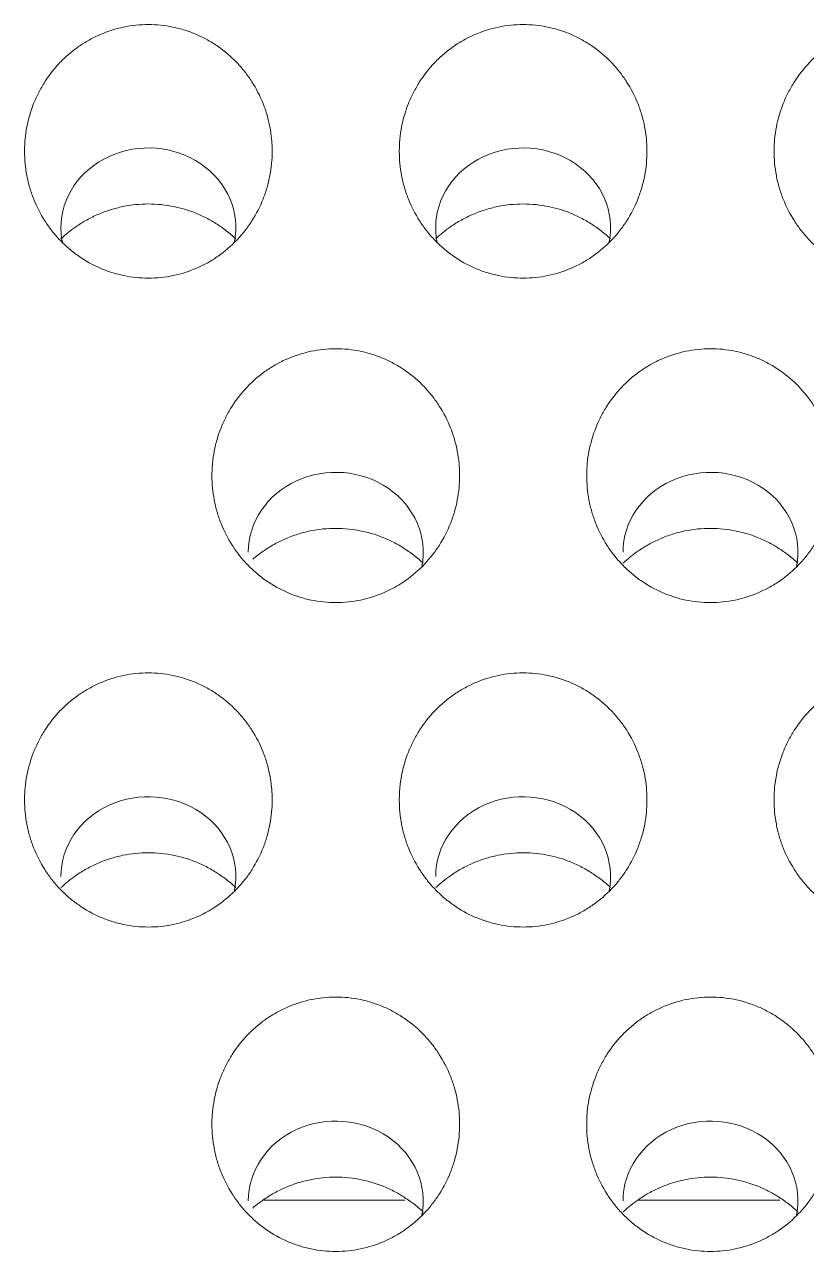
# Model space of a CAD drawing. Header units: millimetres. Extents: x 70151 to 230897, y 35202 to 113211.
# Drawn here: x 179191.67 to 179197.91, y 69182.31 to 69192.09 of the extents above; entities that cross this region are included whole.
import ezdxf

# ---------------------------------------------------------------- set-up
doc = ezdxf.new("R2010")
doc.units = ezdxf.units.MM
doc.header["$LTSCALE"] = 50
doc.layers.add('2-con', color=2, linetype='Continuous')
doc.layers.add('mark-B', color=2, linetype='Continuous', lineweight=20)

# ---------------------------------------------------------------- blocks, each defined once
blk = doc.blocks.new('무풍1WAY 대형')
at = {"layer": 'mark-B'}
for p, q in [((-541.6542, -423.2677), (-542.7789, -423.2677)), ((-538.6671, -423.2677), (-539.7918, -423.2677))]:
    blk.add_line(p, q, dxfattribs=at)
for centre, start_param, end_param in [((-542.2275, -423.2609), 2.963309, 6.283185), ((-539.2399, -423.2609), 2.963309, 6.283185), ((-540.7337, -425.8482), 2.963605, 6.283185), ((-537.7461, -425.8482), 2.963605, 6.283185), ((-542.2275, -428.4355), 2.963894, 6.283185), ((-539.2399, -428.4355), 2.963894, 6.283185), ((-540.7337, -431.0228), 2.96419, 6.283185), ((-540.7337, -431.0228), 0, 0.186041), ((-537.7461, -431.0228), 2.96419, 6.283185), ((-537.7461, -431.0228), 0, 0.186041)]:
    blk.add_ellipse(centre, major_axis=(0.6971, 0), ratio=0.913545, start_param=start_param, end_param=end_param, dxfattribs=at)
for points, knots in [([(-542.2275, -422.8577), (-542.294, -422.8577), (-542.3598, -422.8646), (-542.49, -422.8919), (-542.5526, -422.912), (-542.6425, -422.9512), (-542.6719, -422.9658), (-542.715, -422.99), (-542.7293, -422.9984), (-542.7573, -423.0161), (-542.771, -423.0252), (-542.8382, -423.0725), (-542.8876, -423.1151), (-542.9552, -423.186), (-542.9766, -423.2108), (-543.0173, -423.2629), (-543.0362, -423.2897), (-543.0887, -423.3721), (-543.1182, -423.43), (-543.1482, -423.5059), (-543.1538, -423.5213), (-543.1644, -423.5524), (-543.1694, -423.5681), (-543.183, -423.6153), (-543.1905, -423.6469), (-543.2086, -423.7426), (-543.2147, -423.8072), (-543.2147, -423.8891), (-543.2143, -423.9055), (-543.2128, -423.9382), (-543.2116, -423.9545), (-543.207, -424.0032), (-543.1979, -424.0675), (-543.179, -424.1465), (-543.1643, -424.1932), (-543.1537, -424.2242), (-543.148, -424.2397), (-543.1178, -424.316), (-543.0881, -424.374), (-543.0355, -424.4564), (-543.0167, -424.4831), (-542.9862, -424.522), (-542.9757, -424.5347), (-542.9541, -424.5596), (-542.9431, -424.5717), (-542.8865, -424.6309), (-542.837, -424.6735), (-542.7561, -424.7301), (-542.7279, -424.7478), (-542.6704, -424.7799), (-542.6116, -424.809), (-542.5348, -424.8377), (-542.4872, -424.8515), (-542.4552, -424.8599), (-542.439, -424.8637), (-542.3579, -424.8805), (-542.2926, -424.8871), (-542.194, -424.8871), (-542.1611, -424.8854), (-542.0949, -424.8785), (-542.0623, -424.8733), (-541.9659, -424.8531), (-541.9035, -424.8333), (-541.8278, -424.8004), (-541.8127, -424.7934), (-541.783, -424.7786), (-541.7685, -424.7709), (-541.7255, -424.7468), (-541.6701, -424.7119), (-541.6057, -424.6619), (-541.5692, -424.6289), (-541.5454, -424.6063), (-541.5337, -424.5946), (-541.4767, -424.5349), (-541.4367, -424.4835), (-541.3842, -424.4013), (-541.3681, -424.373), (-541.3383, -424.3147), (-541.3247, -424.2846), (-541.2887, -424.1934), (-541.2707, -424.1311), (-541.2525, -424.0353), (-541.2479, -424.0031), (-541.2433, -423.9541), (-541.2421, -423.9377), (-541.2406, -423.905), (-541.2402, -423.8887), (-541.2402, -423.8074), (-541.2463, -423.7428), (-541.2614, -423.6627), (-541.2648, -423.6468), (-541.2725, -423.6149), (-541.2767, -423.5989), (-541.2903, -423.5517), (-541.3009, -423.5209), (-541.3367, -423.4302), (-541.3662, -423.3721), (-541.4104, -423.3027), (-541.4196, -423.289), (-541.4386, -423.2622), (-541.4484, -423.2491), (-541.4786, -423.2105), (-541.5213, -423.1611), (-541.5687, -423.116), (-541.6185, -423.0731), (-541.6448, -423.0527), (-541.7256, -422.9961), (-541.7827, -422.9641), (-541.8581, -422.9313), (-541.8734, -422.9251), (-541.9044, -422.9135), (-541.9201, -422.908), (-541.9674, -422.893), (-541.9992, -422.8846), (-542.0956, -422.8646), (-542.1609, -422.8577), (-542.2275, -422.8577)], [0, 0, 0, 0, 0.03125, 0.03125, 0.0625, 0.0625, 0.078125, 0.078125, 0.085937, 0.085937, 0.09375, 0.09375, 0.125, 0.125, 0.140625, 0.140625, 0.15625, 0.15625, 0.1875, 0.1875, 0.195312, 0.195312, 0.203125, 0.203125, 0.21875, 0.21875, 0.25, 0.25, 0.257812, 0.257812, 0.265625, 0.265625, 0.28125, 0.296875, 0.304687, 0.304687, 0.3125, 0.3125, 0.34375, 0.34375, 0.359375, 0.359375, 0.367187, 0.367187, 0.375, 0.375, 0.40625, 0.40625, 0.421875, 0.421875, 0.4375, 0.453125, 0.460937, 0.460937, 0.46875, 0.46875, 0.5, 0.5, 0.515625, 0.515625, 0.53125, 0.53125, 0.5625, 0.5625, 0.570312, 0.570312, 0.578125, 0.578125, 0.59375, 0.609375, 0.617187, 0.617187, 0.625, 0.625, 0.65625, 0.65625, 0.671875, 0.671875, 0.6875, 0.6875, 0.71875, 0.71875, 0.734375, 0.734375, 0.742187, 0.742187, 0.75, 0.75, 0.78125, 0.78125, 0.789062, 0.789062, 0.796875, 0.796875, 0.8125, 0.8125, 0.84375, 0.84375, 0.851562, 0.851562, 0.859375, 0.859375, 0.875, 0.890625, 0.890625, 0.90625, 0.90625, 0.9375, 0.9375, 0.945313, 0.945313, 0.953125, 0.953125, 0.96875, 0.96875, 1, 1, 1, 1]), ([(-539.2399, -422.8577), (-539.3065, -422.8577), (-539.3723, -422.8646), (-539.5025, -422.8919), (-539.565, -422.912), (-539.655, -422.9512), (-539.6844, -422.9658), (-539.7275, -422.99), (-539.7417, -422.9984), (-539.7697, -423.0161), (-539.7835, -423.0252), (-539.8507, -423.0725), (-539.9, -423.1151), (-539.9676, -423.186), (-539.9891, -423.2108), (-540.0298, -423.2629), (-540.0487, -423.2897), (-540.1011, -423.3721), (-540.1306, -423.43), (-540.1606, -423.5059), (-540.1663, -423.5213), (-540.1769, -423.5524), (-540.1818, -423.5681), (-540.1954, -423.6153), (-540.203, -423.6469), (-540.2211, -423.7426), (-540.2272, -423.8072), (-540.2272, -423.8891), (-540.2268, -423.9055), (-540.2252, -423.9382), (-540.2241, -423.9545), (-540.2195, -424.0032), (-540.2103, -424.0675), (-540.1915, -424.1465), (-540.1767, -424.1932), (-540.1661, -424.2242), (-540.1604, -424.2397), (-540.1302, -424.316), (-540.1006, -424.374), (-540.048, -424.4564), (-540.0291, -424.4831), (-539.9986, -424.522), (-539.9881, -424.5347), (-539.9666, -424.5596), (-539.9555, -424.5717), (-539.899, -424.6309), (-539.8495, -424.6735), (-539.7685, -424.7301), (-539.7403, -424.7478), (-539.6828, -424.7799), (-539.624, -424.809), (-539.5473, -424.8377), (-539.4997, -424.8515), (-539.4676, -424.8599), (-539.4514, -424.8637), (-539.3704, -424.8805), (-539.3051, -424.8871), (-539.2065, -424.8871), (-539.1735, -424.8854), (-539.1073, -424.8785), (-539.0747, -424.8733), (-538.9783, -424.8531), (-538.9159, -424.8333), (-538.8402, -424.8004), (-538.8252, -424.7934), (-538.7955, -424.7786), (-538.7809, -424.7709), (-538.7379, -424.7468), (-538.6826, -424.7119), (-538.6182, -424.6619), (-538.5817, -424.6289), (-538.5578, -424.6063), (-538.5461, -424.5946), (-538.4892, -424.5349), (-538.4491, -424.4835), (-538.3967, -424.4013), (-538.3805, -424.373), (-538.3508, -424.3147), (-538.3372, -424.2846), (-538.3011, -424.1934), (-538.2831, -424.1311), (-538.2649, -424.0353), (-538.2603, -424.0031), (-538.2557, -423.9541), (-538.2546, -423.9377), (-538.253, -423.905), (-538.2527, -423.8887), (-538.2527, -423.8074), (-538.2587, -423.7428), (-538.2739, -423.6627), (-538.2773, -423.6468), (-538.2849, -423.6149), (-538.2891, -423.5989), (-538.3028, -423.5517), (-538.3133, -423.5209), (-538.3492, -423.4302), (-538.3787, -423.3721), (-538.4229, -423.3027), (-538.4321, -423.289), (-538.4511, -423.2622), (-538.4608, -423.2491), (-538.4911, -423.2105), (-538.5338, -423.1611), (-538.5811, -423.116), (-538.631, -423.0731), (-538.6572, -423.0527), (-538.7381, -422.9961), (-538.7952, -422.9641), (-538.8705, -422.9313), (-538.8858, -422.9251), (-538.9168, -422.9135), (-538.9325, -422.908), (-538.9799, -422.893), (-539.0117, -422.8846), (-539.108, -422.8646), (-539.1734, -422.8577), (-539.2399, -422.8577)], [0, 0, 0, 0, 0.03125, 0.03125, 0.0625, 0.0625, 0.078125, 0.078125, 0.085937, 0.085937, 0.09375, 0.09375, 0.125, 0.125, 0.140625, 0.140625, 0.15625, 0.15625, 0.1875, 0.1875, 0.195312, 0.195312, 0.203125, 0.203125, 0.21875, 0.21875, 0.25, 0.25, 0.257812, 0.257812, 0.265625, 0.265625, 0.28125, 0.296875, 0.304687, 0.304687, 0.3125, 0.3125, 0.34375, 0.34375, 0.359375, 0.359375, 0.367187, 0.367187, 0.375, 0.375, 0.40625, 0.40625, 0.421875, 0.421875, 0.4375, 0.453125, 0.460937, 0.460937, 0.46875, 0.46875, 0.5, 0.5, 0.515625, 0.515625, 0.53125, 0.53125, 0.5625, 0.5625, 0.570312, 0.570312, 0.578125, 0.578125, 0.59375, 0.609375, 0.617187, 0.617187, 0.625, 0.625, 0.65625, 0.65625, 0.671875, 0.671875, 0.6875, 0.6875, 0.71875, 0.71875, 0.734375, 0.734375, 0.742187, 0.742187, 0.75, 0.75, 0.78125, 0.78125, 0.789062, 0.789062, 0.796875, 0.796875, 0.8125, 0.8125, 0.84375, 0.84375, 0.851562, 0.851562, 0.859375, 0.859375, 0.875, 0.890625, 0.890625, 0.90625, 0.90625, 0.9375, 0.9375, 0.945313, 0.945313, 0.953125, 0.953125, 0.96875, 0.96875, 1, 1, 1, 1]), ([(-541.5304, -423.1726), (-541.5669, -423.207), (-541.6059, -423.2387), (-541.6755, -423.2873), (-541.705, -423.3058), (-541.765, -423.3393), (-541.8264, -423.3696), (-541.9066, -423.3996), (-541.9563, -423.414), (-541.9897, -423.4227), (-542.0067, -423.4267), (-542.0913, -423.4442), (-542.1594, -423.4511), (-542.2624, -423.4511), (-542.2968, -423.4493), (-542.3659, -423.4421), (-542.3999, -423.4368), (-542.5006, -423.4157), (-542.5658, -423.395), (-542.6448, -423.3607), (-542.6605, -423.3534), (-542.6915, -423.338), (-542.7067, -423.3299), (-542.7516, -423.3048), (-542.8094, -423.2684), (-542.8758, -423.2169), (-542.9131, -423.1834), (-542.9247, -423.1724)], [0, 0, 0, 0, 0.098488, 0.098488, 0.165441, 0.165441, 0.232393, 0.299346, 0.332822, 0.332822, 0.366298, 0.366298, 0.500203, 0.500203, 0.567155, 0.567155, 0.634108, 0.634108, 0.768013, 0.768013, 0.801489, 0.801489, 0.834965, 0.834965, 0.901917, 0.96887, 1, 1, 1, 1]), ([(-538.5782, -423.2044), (-538.6043, -423.2268), (-538.6315, -423.2478), (-538.688, -423.2873), (-538.7174, -423.3058), (-538.7775, -423.3393), (-538.8389, -423.3696), (-538.919, -423.3996), (-538.9687, -423.414), (-539.0022, -423.4227), (-539.0191, -423.4267), (-539.1037, -423.4442), (-539.1719, -423.4511), (-539.2748, -423.4511), (-539.3093, -423.4493), (-539.3784, -423.4421), (-539.4124, -423.4368), (-539.513, -423.4157), (-539.5782, -423.395), (-539.6573, -423.3607), (-539.673, -423.3534), (-539.704, -423.338), (-539.7192, -423.3299), (-539.7641, -423.3048), (-539.8219, -423.2684), (-539.8882, -423.2169), (-539.9255, -423.1834), (-539.9371, -423.1724)], [0, 0, 0, 0, 0.069517, 0.069517, 0.138621, 0.138621, 0.207724, 0.276828, 0.31138, 0.31138, 0.345932, 0.345932, 0.48414, 0.48414, 0.553243, 0.553243, 0.622347, 0.622347, 0.760555, 0.760555, 0.795107, 0.795107, 0.829659, 0.829659, 0.898762, 0.967866, 1, 1, 1, 1]), ([(-543.7212, -425.4454), (-543.7878, -425.4454), (-543.8536, -425.4523), (-543.9837, -425.4795), (-544.0462, -425.4996), (-544.1362, -425.5387), (-544.1656, -425.5533), (-544.2086, -425.5775), (-544.2229, -425.5859), (-544.2509, -425.6035), (-544.2646, -425.6127), (-544.3319, -425.6598), (-544.3812, -425.7024), (-544.4488, -425.7732), (-544.4703, -425.798), (-544.511, -425.85), (-544.5299, -425.8768), (-544.5824, -425.9592), (-544.6119, -426.017), (-544.6419, -426.0928), (-544.6475, -426.1082), (-544.6581, -426.1392), (-544.6631, -426.1549), (-544.6767, -426.2021), (-544.6842, -426.2337), (-544.7024, -426.3293), (-544.7085, -426.3938), (-544.7085, -426.4757), (-544.7081, -426.4921), (-544.7065, -426.5248), (-544.7054, -426.5411), (-544.7008, -426.5897), (-544.6916, -426.654), (-544.6727, -426.7329), (-544.658, -426.7796), (-544.6474, -426.8106), (-544.6417, -426.826), (-544.6115, -426.9022), (-544.5818, -426.9602), (-544.5292, -427.0425), (-544.5103, -427.0692), (-544.4798, -427.108), (-544.4693, -427.1208), (-544.4478, -427.1456), (-544.4367, -427.1577), (-544.3802, -427.2168), (-544.3306, -427.2593), (-544.2497, -427.3159), (-544.2215, -427.3335), (-544.164, -427.3656), (-544.1052, -427.3946), (-544.0285, -427.4233), (-543.9809, -427.4371), (-543.9489, -427.4454), (-543.9327, -427.4492), (-543.8517, -427.466), (-543.7864, -427.4726), (-543.6878, -427.4726), (-543.6549, -427.4709), (-543.5887, -427.464), (-543.5561, -427.4589), (-543.4597, -427.4387), (-543.3973, -427.4189), (-543.3217, -427.3861), (-543.3066, -427.3791), (-543.277, -427.3644), (-543.2624, -427.3567), (-543.2194, -427.3326), (-543.164, -427.2978), (-543.0996, -427.2477), (-543.0631, -427.2148), (-543.0393, -427.1922), (-543.0276, -427.1805), (-542.9707, -427.1209), (-542.9306, -427.0696), (-542.8781, -426.9875), (-542.8619, -426.9592), (-542.8322, -426.901), (-542.8186, -426.8709), (-542.7825, -426.7797), (-542.7645, -426.7175), (-542.7463, -426.6218), (-542.7417, -426.5896), (-542.7371, -426.5406), (-542.7359, -426.5242), (-542.7344, -426.4916), (-542.734, -426.4753), (-542.734, -426.394), (-542.7401, -426.3295), (-542.7552, -426.2495), (-542.7587, -426.2335), (-542.7663, -426.2017), (-542.7705, -426.1857), (-542.7842, -426.1386), (-542.7947, -426.1077), (-542.8306, -426.0171), (-542.8601, -425.9591), (-542.9043, -425.8898), (-542.9135, -425.8761), (-542.9325, -425.8493), (-542.9423, -425.8362), (-542.9725, -425.7976), (-543.0152, -425.7483), (-543.0626, -425.7033), (-543.1125, -425.6605), (-543.1387, -425.6401), (-543.2195, -425.5835), (-543.2766, -425.5516), (-543.352, -425.5189), (-543.3673, -425.5127), (-543.3982, -425.5011), (-543.414, -425.4956), (-543.4613, -425.4806), (-543.4931, -425.4723), (-543.5894, -425.4522), (-543.6547, -425.4454), (-543.7212, -425.4454)], [0, 0, 0, 0, 0.03125, 0.03125, 0.0625, 0.0625, 0.078125, 0.078125, 0.085937, 0.085937, 0.09375, 0.09375, 0.125, 0.125, 0.140625, 0.140625, 0.15625, 0.15625, 0.1875, 0.1875, 0.195312, 0.195312, 0.203125, 0.203125, 0.21875, 0.21875, 0.25, 0.25, 0.257812, 0.257812, 0.265625, 0.265625, 0.28125, 0.296875, 0.304687, 0.304687, 0.3125, 0.3125, 0.34375, 0.34375, 0.359375, 0.359375, 0.367187, 0.367187, 0.375, 0.375, 0.40625, 0.40625, 0.421875, 0.421875, 0.4375, 0.453125, 0.460937, 0.460937, 0.46875, 0.46875, 0.5, 0.5, 0.515625, 0.515625, 0.53125, 0.53125, 0.5625, 0.5625, 0.570312, 0.570312, 0.578125, 0.578125, 0.59375, 0.609375, 0.617187, 0.617187, 0.625, 0.625, 0.65625, 0.65625, 0.671875, 0.671875, 0.6875, 0.6875, 0.71875, 0.71875, 0.734375, 0.734375, 0.742187, 0.742187, 0.75, 0.75, 0.78125, 0.78125, 0.789062, 0.789062, 0.796875, 0.796875, 0.8125, 0.8125, 0.84375, 0.84375, 0.851562, 0.851562, 0.859375, 0.859375, 0.875, 0.890625, 0.890625, 0.90625, 0.90625, 0.9375, 0.9375, 0.945312, 0.945312, 0.953125, 0.953125, 0.96875, 0.96875, 1, 1, 1, 1]), ([(-540.7337, -425.4454), (-540.8002, -425.4454), (-540.866, -425.4523), (-540.9962, -425.4795), (-541.0587, -425.4996), (-541.1486, -425.5387), (-541.178, -425.5533), (-541.2211, -425.5775), (-541.2353, -425.5859), (-541.2634, -425.6035), (-541.2771, -425.6127), (-541.3443, -425.6598), (-541.3937, -425.7024), (-541.4613, -425.7732), (-541.4827, -425.798), (-541.5234, -425.85), (-541.5423, -425.8768), (-541.5948, -425.9592), (-541.6243, -426.017), (-541.6543, -426.0928), (-541.66, -426.1082), (-541.6706, -426.1392), (-541.6755, -426.1549), (-541.6892, -426.2021), (-541.6967, -426.2337), (-541.7148, -426.3293), (-541.7209, -426.3938), (-541.7209, -426.4757), (-541.7205, -426.4921), (-541.719, -426.5248), (-541.7178, -426.5411), (-541.7132, -426.5897), (-541.7041, -426.654), (-541.6852, -426.7329), (-541.6704, -426.7796), (-541.6598, -426.8106), (-541.6541, -426.826), (-541.6239, -426.9022), (-541.5943, -426.9602), (-541.5417, -427.0425), (-541.5228, -427.0692), (-541.4923, -427.108), (-541.4817, -427.1208), (-541.4602, -427.1456), (-541.4492, -427.1577), (-541.3926, -427.2168), (-541.3431, -427.2593), (-541.2622, -427.3159), (-541.234, -427.3335), (-541.1765, -427.3656), (-541.1177, -427.3946), (-541.0409, -427.4233), (-540.9934, -427.4371), (-540.9613, -427.4454), (-540.9451, -427.4492), (-540.8641, -427.466), (-540.7988, -427.4726), (-540.7003, -427.4726), (-540.6673, -427.4709), (-540.6012, -427.464), (-540.5686, -427.4589), (-540.4722, -427.4387), (-540.4098, -427.4189), (-540.3341, -427.3861), (-540.3191, -427.3791), (-540.2894, -427.3644), (-540.2748, -427.3567), (-540.2318, -427.3326), (-540.1765, -427.2978), (-540.1121, -427.2477), (-540.0756, -427.2148), (-540.0518, -427.1922), (-540.04, -427.1805), (-539.9831, -427.1209), (-539.943, -427.0696), (-539.8906, -426.9875), (-539.8744, -426.9592), (-539.8446, -426.901), (-539.831, -426.8709), (-539.795, -426.7797), (-539.777, -426.7175), (-539.7587, -426.6218), (-539.7541, -426.5896), (-539.7495, -426.5406), (-539.7484, -426.5242), (-539.7468, -426.4916), (-539.7465, -426.4753), (-539.7465, -426.394), (-539.7525, -426.3295), (-539.7677, -426.2495), (-539.7711, -426.2335), (-539.7787, -426.2017), (-539.7829, -426.1857), (-539.7966, -426.1386), (-539.8072, -426.1077), (-539.843, -426.0171), (-539.8725, -425.9591), (-539.9168, -425.8898), (-539.926, -425.8761), (-539.945, -425.8493), (-539.9547, -425.8362), (-539.985, -425.7976), (-540.0277, -425.7483), (-540.0751, -425.7033), (-540.1249, -425.6605), (-540.1512, -425.6401), (-540.232, -425.5835), (-540.2891, -425.5516), (-540.3644, -425.5189), (-540.3797, -425.5127), (-540.4107, -425.5011), (-540.4264, -425.4956), (-540.4737, -425.4806), (-540.5055, -425.4723), (-540.6018, -425.4522), (-540.6672, -425.4454), (-540.7337, -425.4454)], [0, 0, 0, 0, 0.03125, 0.03125, 0.0625, 0.0625, 0.078125, 0.078125, 0.085938, 0.085938, 0.09375, 0.09375, 0.125, 0.125, 0.140625, 0.140625, 0.15625, 0.15625, 0.1875, 0.1875, 0.195313, 0.195313, 0.203125, 0.203125, 0.21875, 0.21875, 0.25, 0.25, 0.257813, 0.257813, 0.265625, 0.265625, 0.28125, 0.296875, 0.304688, 0.304688, 0.3125, 0.3125, 0.34375, 0.34375, 0.359375, 0.359375, 0.367188, 0.367188, 0.375, 0.375, 0.40625, 0.40625, 0.421875, 0.421875, 0.4375, 0.453125, 0.460938, 0.460938, 0.46875, 0.46875, 0.5, 0.5, 0.515625, 0.515625, 0.53125, 0.53125, 0.5625, 0.5625, 0.570313, 0.570313, 0.578125, 0.578125, 0.59375, 0.609375, 0.617188, 0.617188, 0.625, 0.625, 0.65625, 0.65625, 0.671875, 0.671875, 0.6875, 0.6875, 0.71875, 0.71875, 0.734375, 0.734375, 0.742188, 0.742188, 0.75, 0.75, 0.78125, 0.78125, 0.789063, 0.789063, 0.796875, 0.796875, 0.8125, 0.8125, 0.84375, 0.84375, 0.851563, 0.851563, 0.859375, 0.859375, 0.875, 0.890625, 0.890625, 0.90625, 0.90625, 0.9375, 0.9375, 0.945313, 0.945313, 0.953125, 0.953125, 0.96875, 0.96875, 1, 1, 1, 1]), ([(-537.7461, -425.4454), (-537.8127, -425.4454), (-537.8785, -425.4523), (-538.0086, -425.4795), (-538.0711, -425.4996), (-538.1611, -425.5387), (-538.1905, -425.5533), (-538.2336, -425.5775), (-538.2478, -425.5859), (-538.2758, -425.6035), (-538.2895, -425.6127), (-538.3568, -425.6598), (-538.4061, -425.7024), (-538.4737, -425.7732), (-538.4952, -425.798), (-538.5359, -425.85), (-538.5548, -425.8768), (-538.6073, -425.9592), (-538.6368, -426.017), (-538.6668, -426.0928), (-538.6724, -426.1082), (-538.683, -426.1392), (-538.688, -426.1549), (-538.7016, -426.2021), (-538.7091, -426.2337), (-538.7273, -426.3293), (-538.7334, -426.3938), (-538.7334, -426.4757), (-538.733, -426.4921), (-538.7314, -426.5248), (-538.7303, -426.5411), (-538.7257, -426.5897), (-538.7165, -426.654), (-538.6976, -426.7329), (-538.6829, -426.7796), (-538.6723, -426.8106), (-538.6666, -426.826), (-538.6364, -426.9022), (-538.6067, -426.9602), (-538.5541, -427.0425), (-538.5352, -427.0692), (-538.5047, -427.108), (-538.4942, -427.1208), (-538.4727, -427.1456), (-538.4616, -427.1577), (-538.4051, -427.2168), (-538.3555, -427.2593), (-538.2746, -427.3159), (-538.2464, -427.3335), (-538.1889, -427.3656), (-538.1301, -427.3946), (-538.0534, -427.4233), (-538.0058, -427.4371), (-537.9738, -427.4454), (-537.9576, -427.4492), (-537.8766, -427.466), (-537.8113, -427.4726), (-537.7127, -427.4726), (-537.6798, -427.4709), (-537.6136, -427.464), (-537.581, -427.4589), (-537.4846, -427.4387), (-537.4222, -427.4189), (-537.3466, -427.3861), (-537.3315, -427.3791), (-537.3019, -427.3644), (-537.2873, -427.3567), (-537.2443, -427.3326), (-537.1889, -427.2978), (-537.1245, -427.2477), (-537.088, -427.2148), (-537.0642, -427.1922), (-537.0525, -427.1805), (-536.9956, -427.1209), (-536.9555, -427.0696), (-536.903, -426.9875), (-536.8868, -426.9592), (-536.8571, -426.901), (-536.8435, -426.8709), (-536.8074, -426.7797), (-536.7894, -426.7175), (-536.7712, -426.6218), (-536.7666, -426.5896), (-536.762, -426.5406), (-536.7608, -426.5242), (-536.7593, -426.4916), (-536.7589, -426.4753), (-536.7589, -426.394), (-536.765, -426.3295), (-536.7802, -426.2495), (-536.7836, -426.2335), (-536.7912, -426.2017), (-536.7954, -426.1857), (-536.8091, -426.1386), (-536.8196, -426.1077), (-536.8555, -426.0171), (-536.885, -425.9591), (-536.9292, -425.8898), (-536.9384, -425.8761), (-536.9574, -425.8493), (-536.9672, -425.8362), (-536.9974, -425.7976), (-537.0401, -425.7483), (-537.0875, -425.7033), (-537.1374, -425.6605), (-537.1636, -425.6401), (-537.2444, -425.5835), (-537.3015, -425.5516), (-537.3769, -425.5189), (-537.3922, -425.5127), (-537.4232, -425.5011), (-537.4389, -425.4956), (-537.4862, -425.4806), (-537.518, -425.4723), (-537.6143, -425.4522), (-537.6796, -425.4454), (-537.7461, -425.4454)], [0, 0, 0, 0, 0.03125, 0.03125, 0.0625, 0.0625, 0.078125, 0.078125, 0.085938, 0.085938, 0.09375, 0.09375, 0.125, 0.125, 0.140625, 0.140625, 0.15625, 0.15625, 0.1875, 0.1875, 0.195313, 0.195313, 0.203125, 0.203125, 0.21875, 0.21875, 0.25, 0.25, 0.257813, 0.257813, 0.265625, 0.265625, 0.28125, 0.296875, 0.304688, 0.304688, 0.3125, 0.3125, 0.34375, 0.34375, 0.359375, 0.359375, 0.367188, 0.367188, 0.375, 0.375, 0.40625, 0.40625, 0.421875, 0.421875, 0.4375, 0.453125, 0.460938, 0.460938, 0.46875, 0.46875, 0.5, 0.5, 0.515625, 0.515625, 0.53125, 0.53125, 0.5625, 0.5625, 0.570313, 0.570313, 0.578125, 0.578125, 0.59375, 0.609375, 0.617188, 0.617188, 0.625, 0.625, 0.65625, 0.65625, 0.671875, 0.671875, 0.6875, 0.6875, 0.71875, 0.71875, 0.734375, 0.734375, 0.742188, 0.742188, 0.75, 0.75, 0.78125, 0.78125, 0.789063, 0.789063, 0.796875, 0.796875, 0.8125, 0.8125, 0.84375, 0.84375, 0.851563, 0.851563, 0.859375, 0.859375, 0.875, 0.890625, 0.890625, 0.90625, 0.90625, 0.9375, 0.9375, 0.945313, 0.945313, 0.953125, 0.953125, 0.96875, 0.96875, 1, 1, 1, 1]), ([(-540.0367, -425.7599), (-540.0733, -425.7944), (-540.1123, -425.8261), (-540.182, -425.8748), (-540.2115, -425.8932), (-540.2715, -425.9266), (-540.3329, -425.9569), (-540.413, -425.9868), (-540.4626, -426.0012), (-540.4961, -426.0099), (-540.513, -426.0139), (-540.5976, -426.0313), (-540.6657, -426.0382), (-540.7686, -426.0382), (-540.803, -426.0364), (-540.872, -426.0292), (-540.9061, -426.0239), (-541.0066, -426.0029), (-541.0718, -425.9822), (-541.1508, -425.948), (-541.1665, -425.9407), (-541.1975, -425.9253), (-541.2127, -425.9173), (-541.2576, -425.8922), (-541.3154, -425.8559), (-541.3818, -425.8043), (-541.4192, -425.7707), (-541.4309, -425.7597)], [0, 0, 0, 0, 0.098703, 0.098703, 0.165619, 0.165619, 0.232535, 0.299452, 0.33291, 0.33291, 0.366368, 0.366368, 0.500201, 0.500201, 0.567118, 0.567118, 0.634034, 0.634034, 0.767867, 0.767867, 0.801325, 0.801325, 0.834783, 0.834783, 0.9017, 0.968616, 1, 1, 1, 1]), ([(-537.0491, -425.7599), (-537.0857, -425.7944), (-537.1247, -425.8261), (-537.1945, -425.8748), (-537.2239, -425.8932), (-537.2839, -425.9266), (-537.3453, -425.9569), (-537.4254, -425.9868), (-537.4751, -426.0012), (-537.5085, -426.0099), (-537.5255, -426.0139), (-537.61, -426.0313), (-537.6781, -426.0382), (-537.781, -426.0382), (-537.8155, -426.0364), (-537.8845, -426.0292), (-537.9185, -426.0239), (-538.0191, -426.0029), (-538.0842, -425.9822), (-538.1633, -425.948), (-538.179, -425.9407), (-538.2099, -425.9253), (-538.2252, -425.9173), (-538.27, -425.8922), (-538.3278, -425.8559), (-538.3943, -425.8043), (-538.4316, -425.7707), (-538.4433, -425.7597)], [0, 0, 0, 0, 0.098703, 0.098703, 0.165619, 0.165619, 0.232535, 0.299452, 0.33291, 0.33291, 0.366368, 0.366368, 0.500201, 0.500201, 0.567117, 0.567117, 0.634034, 0.634034, 0.767867, 0.767867, 0.801325, 0.801325, 0.834783, 0.834783, 0.9017, 0.968616, 1, 1, 1, 1]), ([(-542.2275, -428.0332), (-542.294, -428.0332), (-542.3597, -428.04), (-542.4898, -428.0673), (-542.5523, -428.0873), (-542.6423, -428.1264), (-542.6716, -428.1409), (-542.7147, -428.165), (-542.729, -428.1735), (-542.757, -428.1911), (-542.7707, -428.2002), (-542.8379, -428.2473), (-542.8873, -428.2898), (-542.9549, -428.3606), (-542.9764, -428.3853), (-543.0171, -428.4372), (-543.036, -428.464), (-543.0885, -428.5463), (-543.118, -428.604), (-543.148, -428.6798), (-543.1537, -428.6952), (-543.1643, -428.7262), (-543.1692, -428.7419), (-543.1829, -428.789), (-543.1904, -428.8206), (-543.2085, -428.9161), (-543.2147, -428.9806), (-543.2147, -429.0624), (-543.2143, -429.0788), (-543.2127, -429.1115), (-543.2116, -429.1277), (-543.207, -429.1763), (-543.1978, -429.2405), (-543.1789, -429.3194), (-543.1641, -429.3661), (-543.1535, -429.397), (-543.1478, -429.4125), (-543.1176, -429.4886), (-543.0879, -429.5465), (-543.0353, -429.6287), (-543.0164, -429.6554), (-542.9859, -429.6942), (-542.9754, -429.7069), (-542.9538, -429.7317), (-542.9428, -429.7438), (-542.8862, -429.8028), (-542.8367, -429.8453), (-542.7558, -429.9017), (-542.7276, -429.9194), (-542.6701, -429.9514), (-542.6113, -429.9804), (-542.5346, -430.009), (-542.4871, -430.0228), (-542.455, -430.0311), (-542.4388, -430.0349), (-542.3578, -430.0517), (-542.2926, -430.0583), (-542.1941, -430.0582), (-542.1611, -430.0565), (-542.095, -430.0497), (-542.0624, -430.0446), (-541.9661, -430.0244), (-541.9037, -430.0046), (-541.828, -429.9718), (-541.813, -429.9649), (-541.7833, -429.9502), (-541.7688, -429.9425), (-541.7258, -429.9184), (-541.6704, -429.8837), (-541.606, -429.8337), (-541.5695, -429.8008), (-541.5457, -429.7783), (-541.534, -429.7666), (-541.477, -429.707), (-541.4369, -429.6558), (-541.3844, -429.5737), (-541.3682, -429.5455), (-541.3385, -429.4874), (-541.3249, -429.4573), (-541.2888, -429.3662), (-541.2708, -429.304), (-541.2526, -429.2084), (-541.248, -429.1762), (-541.2433, -429.1273), (-541.2422, -429.1109), (-541.2406, -429.0783), (-541.2403, -429.062), (-541.2403, -428.9808), (-541.2463, -428.9163), (-541.2615, -428.8364), (-541.2649, -428.8204), (-541.2726, -428.7885), (-541.2768, -428.7726), (-541.2905, -428.7255), (-541.301, -428.6947), (-541.3369, -428.6042), (-541.3664, -428.5462), (-541.4107, -428.477), (-541.4199, -428.4633), (-541.4389, -428.4365), (-541.4486, -428.4234), (-541.4789, -428.3849), (-541.5216, -428.3357), (-541.569, -428.2907), (-541.6188, -428.2479), (-541.6451, -428.2276), (-541.7259, -428.1711), (-541.783, -428.1392), (-541.8583, -428.1065), (-541.8736, -428.1004), (-541.9046, -428.0888), (-541.9203, -428.0833), (-541.9676, -428.0683), (-541.9994, -428.06), (-542.0957, -428.04), (-542.161, -428.0332), (-542.2275, -428.0332)], [0, 0, 0, 0, 0.03125, 0.03125, 0.0625, 0.0625, 0.078125, 0.078125, 0.085938, 0.085938, 0.09375, 0.09375, 0.125, 0.125, 0.140625, 0.140625, 0.15625, 0.15625, 0.1875, 0.1875, 0.195313, 0.195313, 0.203125, 0.203125, 0.21875, 0.21875, 0.25, 0.25, 0.257813, 0.257813, 0.265625, 0.265625, 0.28125, 0.296875, 0.304688, 0.304688, 0.3125, 0.3125, 0.34375, 0.34375, 0.359375, 0.359375, 0.367188, 0.367188, 0.375, 0.375, 0.40625, 0.40625, 0.421875, 0.421875, 0.4375, 0.453125, 0.460938, 0.460938, 0.46875, 0.46875, 0.5, 0.5, 0.515625, 0.515625, 0.53125, 0.53125, 0.5625, 0.5625, 0.570313, 0.570313, 0.578125, 0.578125, 0.59375, 0.609375, 0.617188, 0.617188, 0.625, 0.625, 0.65625, 0.65625, 0.671875, 0.671875, 0.6875, 0.6875, 0.71875, 0.71875, 0.734375, 0.734375, 0.742188, 0.742188, 0.75, 0.75, 0.78125, 0.78125, 0.789063, 0.789063, 0.796875, 0.796875, 0.8125, 0.8125, 0.84375, 0.84375, 0.851563, 0.851563, 0.859375, 0.859375, 0.875, 0.890625, 0.890625, 0.90625, 0.90625, 0.9375, 0.9375, 0.945313, 0.945313, 0.953125, 0.953125, 0.96875, 0.96875, 1, 1, 1, 1]), ([(-539.2399, -428.0332), (-539.3064, -428.0332), (-539.3722, -428.04), (-539.5023, -428.0673), (-539.5648, -428.0873), (-539.6547, -428.1264), (-539.6841, -428.1409), (-539.7272, -428.165), (-539.7414, -428.1735), (-539.7694, -428.1911), (-539.7832, -428.2002), (-539.8504, -428.2473), (-539.8998, -428.2898), (-539.9674, -428.3606), (-539.9888, -428.3853), (-540.0295, -428.4372), (-540.0484, -428.464), (-540.1009, -428.5463), (-540.1304, -428.604), (-540.1605, -428.6798), (-540.1661, -428.6952), (-540.1767, -428.7262), (-540.1817, -428.7419), (-540.1953, -428.789), (-540.2029, -428.8206), (-540.221, -428.9161), (-540.2271, -428.9806), (-540.2271, -429.0624), (-540.2267, -429.0788), (-540.2252, -429.1115), (-540.224, -429.1277), (-540.2194, -429.1763), (-540.2102, -429.2405), (-540.1914, -429.3194), (-540.1766, -429.3661), (-540.166, -429.397), (-540.1603, -429.4125), (-540.1301, -429.4886), (-540.1004, -429.5465), (-540.0478, -429.6287), (-540.0289, -429.6554), (-539.9984, -429.6942), (-539.9878, -429.7069), (-539.9663, -429.7317), (-539.9553, -429.7438), (-539.8987, -429.8028), (-539.8492, -429.8453), (-539.7682, -429.9017), (-539.74, -429.9194), (-539.6826, -429.9514), (-539.6238, -429.9804), (-539.547, -430.009), (-539.4995, -430.0228), (-539.4675, -430.0311), (-539.4513, -430.0349), (-539.3703, -430.0517), (-539.3051, -430.0583), (-539.2065, -430.0582), (-539.1736, -430.0565), (-539.1074, -430.0497), (-539.0749, -430.0446), (-538.9785, -430.0244), (-538.9161, -430.0046), (-538.8405, -429.9718), (-538.8254, -429.9649), (-538.7958, -429.9502), (-538.7812, -429.9425), (-538.7382, -429.9184), (-538.6829, -429.8837), (-538.6185, -429.8337), (-538.582, -429.8008), (-538.5581, -429.7783), (-538.5464, -429.7666), (-538.4895, -429.707), (-538.4494, -429.6558), (-538.3969, -429.5737), (-538.3807, -429.5455), (-538.3509, -429.4874), (-538.3373, -429.4573), (-538.3012, -429.3662), (-538.2832, -429.304), (-538.265, -429.2084), (-538.2604, -429.1762), (-538.2558, -429.1273), (-538.2546, -429.1109), (-538.2531, -429.0783), (-538.2527, -429.062), (-538.2527, -428.9808), (-538.2588, -428.9163), (-538.274, -428.8364), (-538.2774, -428.8204), (-538.285, -428.7885), (-538.2892, -428.7726), (-538.3029, -428.7255), (-538.3135, -428.6947), (-538.3493, -428.6042), (-538.3789, -428.5462), (-538.4231, -428.477), (-538.4323, -428.4633), (-538.4513, -428.4365), (-538.4611, -428.4234), (-538.4913, -428.3849), (-538.534, -428.3357), (-538.5814, -428.2907), (-538.6313, -428.2479), (-538.6575, -428.2276), (-538.7384, -428.1711), (-538.7954, -428.1392), (-538.8708, -428.1065), (-538.8861, -428.1004), (-538.917, -428.0888), (-538.9328, -428.0833), (-538.98, -428.0683), (-539.0118, -428.06), (-539.1081, -428.04), (-539.1734, -428.0332), (-539.2399, -428.0332)], [0, 0, 0, 0, 0.03125, 0.03125, 0.0625, 0.0625, 0.078125, 0.078125, 0.085938, 0.085938, 0.09375, 0.09375, 0.125, 0.125, 0.140625, 0.140625, 0.15625, 0.15625, 0.1875, 0.1875, 0.195313, 0.195313, 0.203125, 0.203125, 0.21875, 0.21875, 0.25, 0.25, 0.257813, 0.257813, 0.265625, 0.265625, 0.28125, 0.296875, 0.304688, 0.304688, 0.3125, 0.3125, 0.34375, 0.34375, 0.359375, 0.359375, 0.367188, 0.367188, 0.375, 0.375, 0.40625, 0.40625, 0.421875, 0.421875, 0.4375, 0.453125, 0.460938, 0.460938, 0.46875, 0.46875, 0.5, 0.5, 0.515625, 0.515625, 0.53125, 0.53125, 0.5625, 0.5625, 0.570313, 0.570313, 0.578125, 0.578125, 0.59375, 0.609375, 0.617188, 0.617188, 0.625, 0.625, 0.65625, 0.65625, 0.671875, 0.671875, 0.6875, 0.6875, 0.71875, 0.71875, 0.734375, 0.734375, 0.742188, 0.742188, 0.75, 0.75, 0.78125, 0.78125, 0.789063, 0.789063, 0.796875, 0.796875, 0.8125, 0.8125, 0.84375, 0.84375, 0.851563, 0.851563, 0.859375, 0.859375, 0.875, 0.890625, 0.890625, 0.90625, 0.90625, 0.9375, 0.9375, 0.945313, 0.945313, 0.953125, 0.953125, 0.96875, 0.96875, 1, 1, 1, 1]), ([(-541.5305, -428.3474), (-541.5672, -428.3819), (-541.6063, -428.4136), (-541.6761, -428.4623), (-541.7055, -428.4807), (-541.7655, -428.514), (-541.8268, -428.5443), (-541.9069, -428.5741), (-541.9566, -428.5884), (-541.99, -428.5972), (-542.0069, -428.6011), (-542.0914, -428.6186), (-542.1595, -428.6255), (-542.2623, -428.6254), (-542.2967, -428.6236), (-542.3657, -428.6165), (-542.3997, -428.6112), (-542.5003, -428.5902), (-542.5654, -428.5695), (-542.6444, -428.5353), (-542.6601, -428.5281), (-542.691, -428.5128), (-542.7062, -428.5047), (-542.7511, -428.4796), (-542.8089, -428.4434), (-542.8754, -428.3919), (-542.9128, -428.3583), (-542.9246, -428.3472)], [0, 0, 0, 0, 0.098861, 0.098861, 0.165751, 0.165751, 0.232641, 0.29953, 0.332975, 0.332975, 0.36642, 0.36642, 0.500199, 0.500199, 0.567088, 0.567088, 0.633978, 0.633978, 0.767757, 0.767757, 0.801202, 0.801202, 0.834647, 0.834647, 0.901536, 0.968426, 1, 1, 1, 1]), ([(-538.5781, -428.379), (-538.6044, -428.4015), (-538.6318, -428.4227), (-538.6885, -428.4623), (-538.718, -428.4807), (-538.7779, -428.514), (-538.8393, -428.5443), (-538.9194, -428.5741), (-538.969, -428.5884), (-539.0025, -428.5972), (-539.0194, -428.6011), (-539.1039, -428.6186), (-539.1719, -428.6255), (-539.2748, -428.6254), (-539.3092, -428.6236), (-539.3782, -428.6165), (-539.4122, -428.6112), (-539.5127, -428.5902), (-539.5778, -428.5695), (-539.6568, -428.5353), (-539.6725, -428.5281), (-539.7035, -428.5128), (-539.7187, -428.5047), (-539.7636, -428.4796), (-539.8213, -428.4434), (-539.8878, -428.3919), (-539.9253, -428.3583), (-539.937, -428.3472)], [0, 0, 0, 0, 0.070063, 0.070063, 0.13909, 0.13909, 0.208118, 0.277145, 0.311659, 0.311659, 0.346173, 0.346173, 0.484228, 0.484228, 0.553255, 0.553255, 0.622283, 0.622283, 0.760338, 0.760338, 0.794851, 0.794851, 0.829365, 0.829365, 0.898393, 0.96742, 1, 1, 1, 1]), ([(-543.7212, -430.621), (-543.7877, -430.621), (-543.8535, -430.6278), (-543.9835, -430.655), (-544.046, -430.675), (-544.1359, -430.714), (-544.1653, -430.7285), (-544.2084, -430.7526), (-544.2226, -430.761), (-544.2506, -430.7786), (-544.2643, -430.7877), (-544.3316, -430.8348), (-544.3809, -430.8772), (-544.4486, -430.9479), (-544.47, -430.9726), (-544.5107, -431.0245), (-544.5296, -431.0512), (-544.5822, -431.1334), (-544.6117, -431.1911), (-544.6417, -431.2668), (-544.6474, -431.2822), (-544.658, -431.3132), (-544.663, -431.3288), (-544.6766, -431.3759), (-544.6842, -431.4075), (-544.7023, -431.5029), (-544.7084, -431.5674), (-544.7084, -431.6491), (-544.708, -431.6655), (-544.7065, -431.6982), (-544.7053, -431.7144), (-544.7007, -431.7629), (-544.6915, -431.8271), (-544.6726, -431.9059), (-544.6579, -431.9525), (-544.6472, -431.9835), (-544.6415, -431.9989), (-544.6113, -432.075), (-544.5816, -432.1328), (-544.529, -432.2149), (-544.5101, -432.2416), (-544.4795, -432.2803), (-544.469, -432.293), (-544.4475, -432.3178), (-544.4364, -432.3299), (-544.3799, -432.3888), (-544.3303, -432.4313), (-544.2494, -432.4876), (-544.2212, -432.5052), (-544.1638, -432.5372), (-544.105, -432.5661), (-544.0283, -432.5947), (-543.9808, -432.6085), (-543.9487, -432.6168), (-543.9325, -432.6206), (-543.8516, -432.6373), (-543.7864, -432.6439), (-543.6879, -432.6438), (-543.6549, -432.6422), (-543.5888, -432.6353), (-543.5563, -432.6302), (-543.4599, -432.6101), (-543.3976, -432.5903), (-543.3219, -432.5576), (-543.3069, -432.5506), (-543.2772, -432.536), (-543.2627, -432.5283), (-543.2197, -432.5043), (-543.1643, -432.4696), (-543.0999, -432.4197), (-543.0634, -432.3869), (-543.0396, -432.3643), (-543.0279, -432.3527), (-542.9709, -432.2932), (-542.9308, -432.242), (-542.8783, -432.16), (-542.8621, -432.1318), (-542.8323, -432.0737), (-542.8187, -432.0437), (-542.7826, -431.9527), (-542.7646, -431.8905), (-542.7464, -431.795), (-542.7418, -431.7628), (-542.7371, -431.7139), (-542.736, -431.6975), (-542.7345, -431.6649), (-542.7341, -431.6487), (-542.7341, -431.5675), (-542.7401, -431.5031), (-542.7553, -431.4232), (-542.7588, -431.4073), (-542.7664, -431.3754), (-542.7706, -431.3596), (-542.7843, -431.3125), (-542.7948, -431.2817), (-542.8308, -431.1912), (-542.8603, -431.1333), (-542.9046, -431.0641), (-542.9138, -431.0505), (-542.9328, -431.0238), (-542.9425, -431.0107), (-542.9728, -430.9722), (-543.0155, -430.923), (-543.0629, -430.8781), (-543.1128, -430.8354), (-543.139, -430.815), (-543.2198, -430.7587), (-543.2769, -430.7268), (-543.3522, -430.6942), (-543.3675, -430.688), (-543.3985, -430.6765), (-543.4142, -430.671), (-543.4615, -430.6561), (-543.4932, -430.6478), (-543.5895, -430.6278), (-543.6548, -430.621), (-543.7212, -430.621)], [0, 0, 0, 0, 0.03125, 0.03125, 0.0625, 0.0625, 0.078125, 0.078125, 0.085937, 0.085937, 0.09375, 0.09375, 0.125, 0.125, 0.140625, 0.140625, 0.15625, 0.15625, 0.1875, 0.1875, 0.195313, 0.195313, 0.203125, 0.203125, 0.21875, 0.21875, 0.25, 0.25, 0.257813, 0.257813, 0.265625, 0.265625, 0.28125, 0.296875, 0.304688, 0.304688, 0.3125, 0.3125, 0.34375, 0.34375, 0.359375, 0.359375, 0.367188, 0.367188, 0.375, 0.375, 0.40625, 0.40625, 0.421875, 0.421875, 0.4375, 0.453125, 0.460938, 0.460938, 0.46875, 0.46875, 0.5, 0.5, 0.515625, 0.515625, 0.53125, 0.53125, 0.5625, 0.5625, 0.570313, 0.570313, 0.578125, 0.578125, 0.59375, 0.609375, 0.617188, 0.617188, 0.625, 0.625, 0.65625, 0.65625, 0.671875, 0.671875, 0.6875, 0.6875, 0.71875, 0.71875, 0.734375, 0.734375, 0.742188, 0.742188, 0.75, 0.75, 0.78125, 0.78125, 0.789063, 0.789063, 0.796875, 0.796875, 0.8125, 0.8125, 0.84375, 0.84375, 0.851563, 0.851563, 0.859375, 0.859375, 0.875, 0.890625, 0.890625, 0.90625, 0.90625, 0.9375, 0.9375, 0.945313, 0.945313, 0.953125, 0.953125, 0.96875, 0.96875, 1, 1, 1, 1]), ([(-540.7337, -430.621), (-540.8002, -430.621), (-540.8659, -430.6278), (-540.996, -430.655), (-541.0584, -430.675), (-541.1484, -430.714), (-541.1777, -430.7285), (-541.2208, -430.7526), (-541.235, -430.761), (-541.2631, -430.7786), (-541.2768, -430.7877), (-541.344, -430.8348), (-541.3934, -430.8772), (-541.461, -430.9479), (-541.4825, -430.9726), (-541.5232, -431.0245), (-541.5421, -431.0512), (-541.5946, -431.1334), (-541.6241, -431.1911), (-541.6542, -431.2668), (-541.6598, -431.2822), (-541.6705, -431.3132), (-541.6754, -431.3288), (-541.6891, -431.3759), (-541.6966, -431.4075), (-541.7147, -431.5029), (-541.7209, -431.5674), (-541.7209, -431.6491), (-541.7205, -431.6655), (-541.7189, -431.6982), (-541.7178, -431.7144), (-541.7131, -431.7629), (-541.704, -431.8271), (-541.6851, -431.9059), (-541.6703, -431.9525), (-541.6597, -431.9835), (-541.654, -431.9989), (-541.6237, -432.075), (-541.5941, -432.1328), (-541.5414, -432.2149), (-541.5225, -432.2416), (-541.492, -432.2803), (-541.4815, -432.293), (-541.4599, -432.3178), (-541.4489, -432.3299), (-541.3923, -432.3888), (-541.3428, -432.4313), (-541.2619, -432.4876), (-541.2337, -432.5052), (-541.1762, -432.5372), (-541.1174, -432.5661), (-541.0407, -432.5947), (-540.9932, -432.6085), (-540.9612, -432.6168), (-540.945, -432.6206), (-540.864, -432.6373), (-540.7988, -432.6439), (-540.7003, -432.6438), (-540.6674, -432.6422), (-540.6013, -432.6353), (-540.5687, -432.6302), (-540.4724, -432.6101), (-540.41, -432.5903), (-540.3344, -432.5576), (-540.3193, -432.5506), (-540.2897, -432.536), (-540.2751, -432.5283), (-540.2321, -432.5043), (-540.1768, -432.4696), (-540.1124, -432.4197), (-540.0759, -432.3869), (-540.052, -432.3643), (-540.0403, -432.3527), (-539.9834, -432.2932), (-539.9433, -432.242), (-539.8908, -432.16), (-539.8746, -432.1318), (-539.8448, -432.0737), (-539.8312, -432.0437), (-539.7951, -431.9527), (-539.7771, -431.8905), (-539.7588, -431.795), (-539.7542, -431.7628), (-539.7496, -431.7139), (-539.7484, -431.6975), (-539.7469, -431.6649), (-539.7465, -431.6487), (-539.7465, -431.5675), (-539.7526, -431.5031), (-539.7678, -431.4232), (-539.7712, -431.4073), (-539.7788, -431.3754), (-539.7831, -431.3596), (-539.7967, -431.3125), (-539.8073, -431.2817), (-539.8432, -431.1912), (-539.8727, -431.1333), (-539.917, -431.0641), (-539.9262, -431.0505), (-539.9452, -431.0238), (-539.955, -431.0107), (-539.9853, -430.9722), (-540.0279, -430.923), (-540.0754, -430.8781), (-540.1252, -430.8354), (-540.1515, -430.815), (-540.2323, -430.7587), (-540.2893, -430.7268), (-540.3647, -430.6942), (-540.38, -430.688), (-540.4109, -430.6765), (-540.4266, -430.671), (-540.4739, -430.6561), (-540.5057, -430.6478), (-540.6019, -430.6278), (-540.6672, -430.621), (-540.7337, -430.621)], [0, 0, 0, 0, 0.03125, 0.03125, 0.0625, 0.0625, 0.078125, 0.078125, 0.085938, 0.085938, 0.09375, 0.09375, 0.125, 0.125, 0.140625, 0.140625, 0.15625, 0.15625, 0.1875, 0.1875, 0.195312, 0.195312, 0.203125, 0.203125, 0.21875, 0.21875, 0.25, 0.25, 0.257812, 0.257812, 0.265625, 0.265625, 0.28125, 0.296875, 0.304687, 0.304687, 0.3125, 0.3125, 0.34375, 0.34375, 0.359375, 0.359375, 0.367187, 0.367187, 0.375, 0.375, 0.40625, 0.40625, 0.421875, 0.421875, 0.4375, 0.453125, 0.460937, 0.460937, 0.46875, 0.46875, 0.5, 0.5, 0.515625, 0.515625, 0.53125, 0.53125, 0.5625, 0.5625, 0.570312, 0.570312, 0.578125, 0.578125, 0.59375, 0.609375, 0.617187, 0.617187, 0.625, 0.625, 0.65625, 0.65625, 0.671875, 0.671875, 0.6875, 0.6875, 0.71875, 0.71875, 0.734375, 0.734375, 0.742187, 0.742187, 0.75, 0.75, 0.78125, 0.78125, 0.789062, 0.789062, 0.796875, 0.796875, 0.8125, 0.8125, 0.84375, 0.84375, 0.851562, 0.851562, 0.859375, 0.859375, 0.875, 0.890625, 0.890625, 0.90625, 0.90625, 0.9375, 0.9375, 0.945312, 0.945312, 0.953125, 0.953125, 0.96875, 0.96875, 1, 1, 1, 1]), ([(-537.7461, -430.621), (-537.8126, -430.621), (-537.8784, -430.6278), (-538.0084, -430.655), (-538.0709, -430.675), (-538.1608, -430.714), (-538.1902, -430.7285), (-538.2333, -430.7526), (-538.2475, -430.761), (-538.2755, -430.7786), (-538.2892, -430.7877), (-538.3565, -430.8348), (-538.4058, -430.8772), (-538.4735, -430.9479), (-538.4949, -430.9726), (-538.5356, -431.0245), (-538.5545, -431.0512), (-538.6071, -431.1334), (-538.6366, -431.1911), (-538.6666, -431.2668), (-538.6723, -431.2822), (-538.6829, -431.3132), (-538.6879, -431.3288), (-538.7015, -431.3759), (-538.7091, -431.4075), (-538.7272, -431.5029), (-538.7333, -431.5674), (-538.7333, -431.6491), (-538.7329, -431.6655), (-538.7314, -431.6982), (-538.7302, -431.7144), (-538.7256, -431.7629), (-538.7164, -431.8271), (-538.6975, -431.9059), (-538.6828, -431.9525), (-538.6721, -431.9835), (-538.6664, -431.9989), (-538.6362, -432.075), (-538.6065, -432.1328), (-538.5539, -432.2149), (-538.535, -432.2416), (-538.5045, -432.2803), (-538.4939, -432.293), (-538.4724, -432.3178), (-538.4613, -432.3299), (-538.4048, -432.3888), (-538.3552, -432.4313), (-538.2743, -432.4876), (-538.2461, -432.5052), (-538.1887, -432.5372), (-538.1299, -432.5661), (-538.0532, -432.5947), (-538.0057, -432.6085), (-537.9736, -432.6168), (-537.9574, -432.6206), (-537.8765, -432.6373), (-537.8113, -432.6439), (-537.7128, -432.6438), (-537.6798, -432.6422), (-537.6137, -432.6353), (-537.5812, -432.6302), (-537.4848, -432.6101), (-537.4225, -432.5903), (-537.3468, -432.5576), (-537.3318, -432.5506), (-537.3021, -432.536), (-537.2876, -432.5283), (-537.2446, -432.5043), (-537.1892, -432.4696), (-537.1248, -432.4197), (-537.0883, -432.3869), (-537.0645, -432.3643), (-537.0528, -432.3527), (-536.9958, -432.2932), (-536.9557, -432.242), (-536.9032, -432.16), (-536.887, -432.1318), (-536.8572, -432.0737), (-536.8436, -432.0437), (-536.8075, -431.9527), (-536.7895, -431.8905), (-536.7713, -431.795), (-536.7667, -431.7628), (-536.762, -431.7139), (-536.7609, -431.6975), (-536.7594, -431.6649), (-536.759, -431.6487), (-536.759, -431.5675), (-536.7651, -431.5031), (-536.7802, -431.4232), (-536.7837, -431.4073), (-536.7913, -431.3754), (-536.7955, -431.3596), (-536.8092, -431.3125), (-536.8198, -431.2817), (-536.8557, -431.1912), (-536.8852, -431.1333), (-536.9295, -431.0641), (-536.9387, -431.0505), (-536.9577, -431.0238), (-536.9675, -431.0107), (-536.9977, -430.9722), (-537.0404, -430.923), (-537.0878, -430.8781), (-537.1377, -430.8354), (-537.1639, -430.815), (-537.2447, -430.7587), (-537.3018, -430.7268), (-537.3771, -430.6942), (-537.3924, -430.688), (-537.4234, -430.6765), (-537.4391, -430.671), (-537.4864, -430.6561), (-537.5182, -430.6478), (-537.6144, -430.6278), (-537.6797, -430.621), (-537.7461, -430.621)], [0, 0, 0, 0, 0.03125, 0.03125, 0.0625, 0.0625, 0.078125, 0.078125, 0.085937, 0.085937, 0.09375, 0.09375, 0.125, 0.125, 0.140625, 0.140625, 0.15625, 0.15625, 0.1875, 0.1875, 0.195312, 0.195312, 0.203125, 0.203125, 0.21875, 0.21875, 0.25, 0.25, 0.257812, 0.257812, 0.265625, 0.265625, 0.28125, 0.296875, 0.304687, 0.304687, 0.3125, 0.3125, 0.34375, 0.34375, 0.359375, 0.359375, 0.367187, 0.367187, 0.375, 0.375, 0.40625, 0.40625, 0.421875, 0.421875, 0.4375, 0.453125, 0.460937, 0.460937, 0.46875, 0.46875, 0.5, 0.5, 0.515625, 0.515625, 0.53125, 0.53125, 0.5625, 0.5625, 0.570312, 0.570312, 0.578125, 0.578125, 0.59375, 0.609375, 0.617187, 0.617187, 0.625, 0.625, 0.65625, 0.65625, 0.671875, 0.671875, 0.6875, 0.6875, 0.71875, 0.71875, 0.734375, 0.734375, 0.742187, 0.742187, 0.75, 0.75, 0.78125, 0.78125, 0.789062, 0.789062, 0.796875, 0.796875, 0.8125, 0.8125, 0.84375, 0.84375, 0.851562, 0.851562, 0.859375, 0.859375, 0.875, 0.890625, 0.890625, 0.90625, 0.90625, 0.9375, 0.9375, 0.945312, 0.945312, 0.953125, 0.953125, 0.96875, 0.96875, 1, 1, 1, 1]), ([(-540.0367, -430.9348), (-540.0735, -430.9693), (-540.1127, -431.0011), (-540.1685, -431.04), (-540.1829, -431.0495), (-540.2122, -431.0677), (-540.227, -431.0765), (-540.272, -431.1015), (-540.3333, -431.1316), (-540.4133, -431.1614), (-540.4629, -431.1757), (-540.4964, -431.1844), (-540.5133, -431.1884), (-540.5977, -431.2058), (-540.6658, -431.2127), (-540.7685, -431.2126), (-540.8029, -431.2109), (-540.8719, -431.2037), (-540.9058, -431.1984), (-541.0063, -431.1775), (-541.0714, -431.1569), (-541.1504, -431.1227), (-541.1661, -431.1155), (-541.197, -431.1002), (-541.2122, -431.0922), (-541.2571, -431.0671), (-541.3148, -431.0309), (-541.3814, -430.9794), (-541.4189, -430.9458), (-541.4308, -430.9346)], [0, 0, 0, 0, 0.099078, 0.099078, 0.132505, 0.132505, 0.165931, 0.165931, 0.232785, 0.299639, 0.333066, 0.333066, 0.366493, 0.366493, 0.500201, 0.500201, 0.567055, 0.567055, 0.633909, 0.633909, 0.767617, 0.767617, 0.801044, 0.801044, 0.834471, 0.834471, 0.901324, 0.968178, 1, 1, 1, 1]), ([(-537.0492, -430.9348), (-537.0859, -430.9693), (-537.1251, -431.0011), (-537.1809, -431.04), (-537.1953, -431.0495), (-537.2246, -431.0677), (-537.2394, -431.0765), (-537.2844, -431.1015), (-537.3457, -431.1316), (-537.4258, -431.1614), (-537.4754, -431.1757), (-537.5088, -431.1844), (-537.5257, -431.1884), (-537.6102, -431.2058), (-537.6782, -431.2127), (-537.781, -431.2126), (-537.8154, -431.2109), (-537.8843, -431.2037), (-537.9183, -431.1984), (-538.0188, -431.1775), (-538.0839, -431.1569), (-538.1628, -431.1227), (-538.1785, -431.1155), (-538.2095, -431.1002), (-538.2247, -431.0922), (-538.2695, -431.0671), (-538.3273, -431.0309), (-538.3939, -430.9794), (-538.4314, -430.9458), (-538.4433, -430.9346)], [0, 0, 0, 0, 0.099078, 0.099078, 0.132505, 0.132505, 0.165931, 0.165931, 0.232785, 0.299639, 0.333066, 0.333066, 0.366493, 0.366493, 0.500201, 0.500201, 0.567055, 0.567055, 0.633909, 0.633909, 0.767617, 0.767617, 0.801044, 0.801044, 0.834471, 0.834471, 0.901325, 0.968178, 1, 1, 1, 1])]:
    blk.add_open_spline(points, degree=3, knots=knots, dxfattribs=at)
blk = doc.blocks.new('dpdjzjs')
at = {"layer": 'mark-B', "rotation": 180}
blk.add_blockref('무풍1WAY 대형', (178654.9147, 88751.491), dxfattribs=at)

msp = doc.modelspace()

# ---------------------------------------------------------------- block references
at = {"layer": '2-con'}
msp.add_blockref('dpdjzjs', (0, -19992.0434), dxfattribs=at)

doc.saveas('drawing.dxf')
